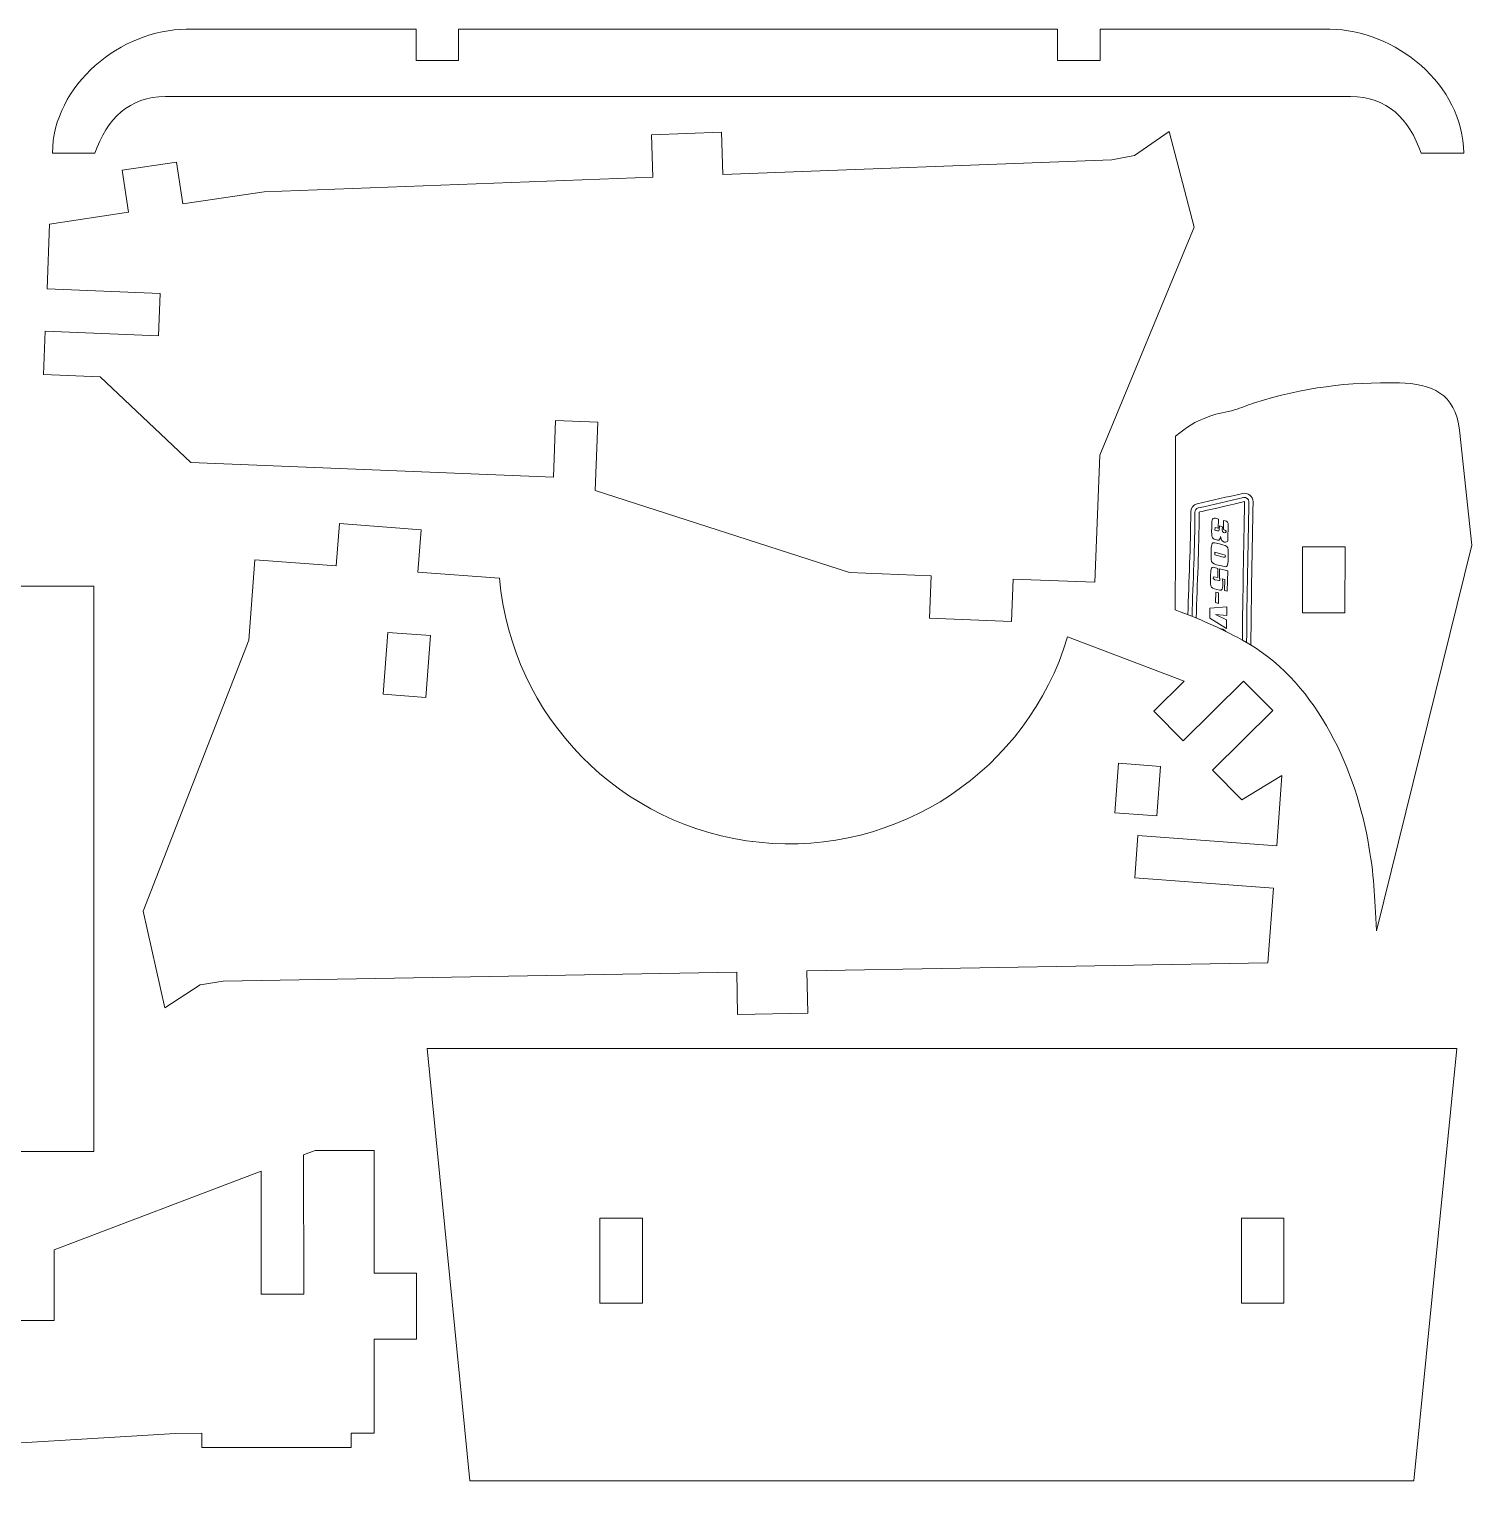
# Model space of a CAD drawing. Header units: centimetres. Extents: x -58.4 to 23.9, y -22.4 to 6.6.
# Drawn here: x -17.25 to -7.04, y -4 to 6.34 of the extents above; entities that cross this region are included whole.
import ezdxf

# ---------------------------------------------------------------- set-up
doc = ezdxf.new("R2010")
doc.units = ezdxf.units.CM
doc.header["$MEASUREMENT"] = 0
doc.layers.add('Camada 1', color=7, linetype='Continuous')

msp = doc.modelspace()

# ---------------------------------------------------------------- linework, layer by layer
at = {"layer": 'Camada 1', "lineweight": 9}
for points, knots in [([(-16.28541, 5.86605), (-16.54279, 5.86605), (-16.70058, 5.7065), (-16.78566, 5.46355), (-16.78566, 5.46355), (-16.78566, 5.46355), (-17.08563, 5.46355), (-17.08563, 5.46355), (-17.08563, 5.46355), (-17.08563, 5.94881), (-16.59612, 6.34094), (-16.13926, 6.341), (-16.13926, 6.341), (-16.13926, 6.341), (-14.51255, 6.34124), (-14.51255, 6.34124), (-14.51255, 6.34124), (-14.51255, 6.34124), (-14.51255, 6.12126), (-14.51255, 6.12126), (-14.51255, 6.12126), (-14.51255, 6.12126), (-14.2126, 6.12126), (-14.2126, 6.12126), (-14.2126, 6.12126), (-14.2126, 6.12126), (-14.21263, 6.34124), (-14.21263, 6.34124), (-14.21263, 6.34124), (-14.21263, 6.34124), (-9.97481, 6.34124), (-9.97481, 6.34124), (-9.97481, 6.34124), (-9.97481, 6.34124), (-9.97484, 6.12126), (-9.97484, 6.12126), (-9.97484, 6.12126), (-9.97484, 6.12126), (-9.67489, 6.12126), (-9.67489, 6.12126), (-9.67489, 6.12126), (-9.67489, 6.12126), (-9.67489, 6.34124), (-9.67489, 6.34124), (-9.67489, 6.34124), (-9.67489, 6.34124), (-8.04818, 6.341), (-8.04818, 6.341), (-8.04818, 6.341), (-7.59132, 6.34094), (-7.10181, 5.94881), (-7.10181, 5.46355), (-7.10181, 5.46355), (-7.10181, 5.46355), (-7.40178, 5.46355), (-7.40178, 5.46355), (-7.40178, 5.46355), (-7.48686, 5.7065), (-7.64465, 5.86605), (-7.90203, 5.86605), (-7.90203, 5.86605), (-7.90203, 5.86605), (-16.28541, 5.86605), (-16.28541, 5.86605)], [0, 0, 0, 0, 0.05882353, 0.05882353, 0.05882353, 0.05882353, 0.11764706, 0.11764706, 0.11764706, 0.11764706, 0.17647059, 0.17647059, 0.17647059, 0.17647059, 0.23529412, 0.23529412, 0.23529412, 0.23529412, 0.29411765, 0.29411765, 0.29411765, 0.29411765, 0.35294118, 0.35294118, 0.35294118, 0.35294118, 0.41176471, 0.41176471, 0.41176471, 0.41176471, 0.47058824, 0.47058824, 0.47058824, 0.47058824, 0.52941176, 0.52941176, 0.52941176, 0.52941176, 0.58823529, 0.58823529, 0.58823529, 0.58823529, 0.64705882, 0.64705882, 0.64705882, 0.64705882, 0.70588235, 0.70588235, 0.70588235, 0.70588235, 0.76470588, 0.76470588, 0.76470588, 0.76470588, 0.82352941, 0.82352941, 0.82352941, 0.82352941, 0.88235294, 0.88235294, 0.88235294, 0.88235294, 1, 1, 1, 1]), ([(-9.59237, 5.41643), (-9.59237, 5.41643), (-12.34227, 5.31356), (-12.34227, 5.31356), (-12.34227, 5.31356), (-12.34227, 5.31356), (-12.35348, 5.61332), (-12.35348, 5.61332), (-12.35348, 5.61332), (-12.35348, 5.61332), (-12.84886, 5.5948), (-12.84886, 5.5948), (-12.84886, 5.5948), (-12.84886, 5.5948), (-12.83764, 5.29503), (-12.83764, 5.29503), (-12.83764, 5.29503), (-12.83764, 5.29503), (-15.58753, 5.19217), (-15.58753, 5.19217), (-15.58753, 5.19217), (-15.58753, 5.19217), (-16.16395, 5.10518), (-16.16395, 5.10518), (-16.16395, 5.10518), (-16.16395, 5.10518), (-16.20871, 5.40179), (-16.20871, 5.40179), (-16.20871, 5.40179), (-16.20871, 5.40179), (-16.593, 5.34382), (-16.593, 5.34382), (-16.593, 5.34382), (-16.593, 5.34382), (-16.54823, 5.04721), (-16.54823, 5.04721), (-16.54823, 5.04721), (-16.54823, 5.04721), (-17.10647, 4.96297), (-17.10647, 4.96297), (-17.10647, 4.96297), (-17.10647, 4.96297), (-17.12473, 4.50453), (-17.12473, 4.50453), (-17.12473, 4.50453), (-17.12473, 4.50453), (-16.32351, 4.4726), (-16.32351, 4.4726), (-16.32351, 4.4726), (-16.32351, 4.4726), (-16.33545, 4.17293), (-16.33545, 4.17293), (-16.33545, 4.17293), (-16.33545, 4.17293), (-17.13667, 4.20485), (-17.13667, 4.20485), (-17.13667, 4.20485), (-17.13667, 4.20485), (-17.1489, 3.89802), (-17.1489, 3.89802), (-17.1489, 3.89802), (-17.1489, 3.89802), (-16.74947, 3.88212), (-16.74947, 3.88212), (-16.74947, 3.88212), (-16.74947, 3.88212), (-16.10689, 3.27633), (-16.10689, 3.27633), (-16.10689, 3.27633), (-16.10689, 3.27633), (-13.54219, 3.17381), (-13.54219, 3.17381), (-13.54219, 3.17381), (-13.54219, 3.17381), (-13.52669, 3.57345), (-13.52669, 3.57345), (-13.52669, 3.57345), (-13.52669, 3.57345), (-13.22696, 3.5615), (-13.22696, 3.5615), (-13.22696, 3.5615), (-13.22696, 3.5615), (-13.24621, 3.07837), (-13.24621, 3.07837), (-13.24621, 3.07837), (-13.24621, 3.07837), (-11.44699, 2.49828), (-11.44699, 2.49828), (-11.44699, 2.49828), (-11.44699, 2.49828), (-10.86845, 2.47524), (-10.86845, 2.47524), (-10.86845, 2.47524), (-10.86845, 2.47524), (-10.88039, 2.17551), (-10.88039, 2.17551), (-10.88039, 2.17551), (-10.88039, 2.17551), (-10.30185, 2.15246), (-10.30185, 2.15246), (-10.30185, 2.15246), (-10.30185, 2.15246), (-10.28991, 2.45219), (-10.28991, 2.45219), (-10.28991, 2.45219), (-10.28991, 2.45219), (-9.71136, 2.42915), (-9.71136, 2.42915), (-9.71136, 2.42915), (-9.71136, 2.42915), (-9.67554, 3.32835), (-9.67554, 3.32835), (-9.67554, 3.32835), (-9.67554, 3.32835), (-9.0094, 4.9409), (-9.0094, 4.9409), (-9.0094, 4.9409), (-9.0094, 4.9409), (-9.18536, 5.61834), (-9.18536, 5.61834), (-9.18536, 5.61834), (-9.18536, 5.61834), (-9.43173, 5.4472), (-9.43173, 5.4472), (-9.43173, 5.4472), (-9.43173, 5.4472), (-9.59237, 5.41643), (-9.59237, 5.41643)], [0, 0, 0, 0, 0.03030303, 0.03030303, 0.03030303, 0.03030303, 0.06060606, 0.06060606, 0.06060606, 0.06060606, 0.09090909, 0.09090909, 0.09090909, 0.09090909, 0.12121212, 0.12121212, 0.12121212, 0.12121212, 0.15151515, 0.15151515, 0.15151515, 0.15151515, 0.18181818, 0.18181818, 0.18181818, 0.18181818, 0.21212121, 0.21212121, 0.21212121, 0.21212121, 0.24242424, 0.24242424, 0.24242424, 0.24242424, 0.27272727, 0.27272727, 0.27272727, 0.27272727, 0.3030303, 0.3030303, 0.3030303, 0.3030303, 0.33333333, 0.33333333, 0.33333333, 0.33333333, 0.36363636, 0.36363636, 0.36363636, 0.36363636, 0.39393939, 0.39393939, 0.39393939, 0.39393939, 0.42424242, 0.42424242, 0.42424242, 0.42424242, 0.45454545, 0.45454545, 0.45454545, 0.45454545, 0.48484848, 0.48484848, 0.48484848, 0.48484848, 0.51515152, 0.51515152, 0.51515152, 0.51515152, 0.54545455, 0.54545455, 0.54545455, 0.54545455, 0.57575758, 0.57575758, 0.57575758, 0.57575758, 0.60606061, 0.60606061, 0.60606061, 0.60606061, 0.63636364, 0.63636364, 0.63636364, 0.63636364, 0.66666667, 0.66666667, 0.66666667, 0.66666667, 0.6969697, 0.6969697, 0.6969697, 0.6969697, 0.72727273, 0.72727273, 0.72727273, 0.72727273, 0.75757576, 0.75757576, 0.75757576, 0.75757576, 0.78787879, 0.78787879, 0.78787879, 0.78787879, 0.81818182, 0.81818182, 0.81818182, 0.81818182, 0.84848485, 0.84848485, 0.84848485, 0.84848485, 0.87878788, 0.87878788, 0.87878788, 0.87878788, 0.90909091, 0.90909091, 0.90909091, 0.90909091, 0.93939394, 0.93939394, 0.93939394, 0.93939394, 1, 1, 1, 1]), ([(-9.14137, 2.64535), (-9.14137, 2.64535), (-9.14086, 3.46382), (-9.14086, 3.46382), (-9.14086, 3.46382), (-9.05506, 3.5296), (-9.01388, 3.56193), (-8.89869, 3.60453), (-8.89869, 3.60453), (-8.84213, 3.62545), (-8.78119, 3.63207), (-8.72336, 3.64912), (-8.72336, 3.64912), (-8.6758, 3.66315), (-8.63, 3.68268), (-8.58276, 3.69772), (-8.58276, 3.69772), (-8.23664, 3.80794), (-7.91812, 3.84733), (-7.55619, 3.83956), (-7.55619, 3.83956), (-7.33319, 3.83478), (-7.15853, 3.76437), (-7.13098, 3.50435), (-7.13098, 3.50435), (-7.13098, 3.50435), (-7.04496, 2.69258), (-7.04496, 2.69258), (-7.04496, 2.69258), (-7.04496, 2.69258), (-7.71916, -0.03573), (-7.71916, -0.03573), (-7.71916, -0.03573), (-7.73271, 0.21607), (-7.73321, 0.34807), (-7.78078, 0.60664), (-7.78078, 0.60664), (-7.87981, 1.145), (-8.16387, 1.74969), (-8.66758, 2.02029), (-8.66758, 2.02029), (-8.8435, 2.11477), (-8.95511, 2.1633), (-9.14248, 2.23391), (-9.14248, 2.23391), (-9.14248, 2.23391), (-9.14137, 2.64535), (-9.14137, 2.64535)], [0, 0, 0, 0, 0.07692308, 0.07692308, 0.07692308, 0.07692308, 0.15384615, 0.15384615, 0.15384615, 0.15384615, 0.23076923, 0.23076923, 0.23076923, 0.23076923, 0.30769231, 0.30769231, 0.30769231, 0.30769231, 0.38461538, 0.38461538, 0.38461538, 0.38461538, 0.46153846, 0.46153846, 0.46153846, 0.46153846, 0.53846154, 0.53846154, 0.53846154, 0.53846154, 0.61538462, 0.61538462, 0.61538462, 0.61538462, 0.69230769, 0.69230769, 0.69230769, 0.69230769, 0.76923077, 0.76923077, 0.76923077, 0.76923077, 0.84615385, 0.84615385, 0.84615385, 0.84615385, 1, 1, 1, 1]), ([(-9.90387, 2.04314), (-10.18831, 1.09826), (-11.10363, 0.48845), (-12.08517, 0.58992), (-12.08517, 0.58992), (-13.06671, 0.69137), (-13.83794, 1.47551), (-13.92309, 2.45859), (-13.92309, 2.45859), (-13.92309, 2.45859), (-14.50047, 2.50181), (-14.50047, 2.50181), (-14.50047, 2.50181), (-14.50047, 2.50181), (-14.47808, 2.80093), (-14.47808, 2.80093), (-14.47808, 2.80093), (-14.47808, 2.80093), (-15.05548, 2.84416), (-15.05548, 2.84416), (-15.05548, 2.84416), (-15.05548, 2.84416), (-15.07788, 2.54502), (-15.07788, 2.54502), (-15.07788, 2.54502), (-15.07788, 2.54502), (-15.65527, 2.58824), (-15.65527, 2.58824), (-15.65527, 2.58824), (-15.65527, 2.58824), (-15.69784, 2.01958), (-15.69784, 2.01958), (-15.69784, 2.01958), (-15.69784, 2.01958), (-16.44446, 0.10252), (-16.44446, 0.10252), (-16.44446, 0.10252), (-16.44446, 0.10252), (-16.29224, -0.58065), (-16.29224, -0.58065), (-16.29224, -0.58065), (-16.29224, -0.58065), (-16.04007, -0.41821), (-16.04007, -0.41821), (-16.04007, -0.41821), (-16.04007, -0.41821), (-15.87772, -0.39294), (-15.87772, -0.39294), (-15.87772, -0.39294), (-15.87772, -0.39294), (-12.2444, -0.32859), (-12.2444, -0.32859), (-12.2444, -0.32859), (-12.2444, -0.32859), (-12.23909, -0.62851), (-12.23909, -0.62851), (-12.23909, -0.62851), (-12.23909, -0.62851), (-11.74281, -0.61971), (-11.74281, -0.61971), (-11.74281, -0.61971), (-11.74281, -0.61971), (-11.74812, -0.31979), (-11.74812, -0.31979), (-11.74812, -0.31979), (-11.74812, -0.31979), (-8.48689, -0.26202), (-8.48689, -0.26202), (-8.48689, -0.26202), (-8.48689, -0.26202), (-8.44742, 0.26504), (-8.44742, 0.26504), (-8.44742, 0.26504), (-8.44742, 0.26504), (-9.42956, 0.33856), (-9.42956, 0.33856), (-9.42956, 0.33856), (-9.42956, 0.33856), (-9.40717, 0.63768), (-9.40717, 0.63768), (-9.40717, 0.63768), (-9.40717, 0.63768), (-8.42503, 0.56416), (-8.42503, 0.56416), (-8.42503, 0.56416), (-8.42503, 0.56416), (-8.38764, 1.0635), (-8.38764, 1.0635), (-8.38764, 1.0635), (-8.38764, 1.0635), (-8.67216, 0.89054), (-8.67216, 0.89054), (-8.67216, 0.89054), (-8.67216, 0.89054), (-8.87919, 1.09948), (-8.87919, 1.09948), (-8.87919, 1.09948), (-8.87919, 1.09948), (-8.45303, 1.52176), (-8.45303, 1.52176), (-8.45303, 1.52176), (-8.45303, 1.52176), (-8.66006, 1.7307), (-8.66006, 1.7307), (-8.66006, 1.7307), (-8.66006, 1.7307), (-9.08623, 1.30843), (-9.08623, 1.30843), (-9.08623, 1.30843), (-9.08623, 1.30843), (-9.29326, 1.51738), (-9.29326, 1.51738), (-9.29326, 1.51738), (-9.29326, 1.51738), (-9.0787, 1.73037), (-9.0787, 1.73037), (-9.0787, 1.73037), (-9.0787, 1.73037), (-9.90387, 2.04314), (-9.90387, 2.04314)], [0, 0, 0, 0, 0.03225806, 0.03225806, 0.03225806, 0.03225806, 0.06451613, 0.06451613, 0.06451613, 0.06451613, 0.09677419, 0.09677419, 0.09677419, 0.09677419, 0.12903226, 0.12903226, 0.12903226, 0.12903226, 0.16129032, 0.16129032, 0.16129032, 0.16129032, 0.19354839, 0.19354839, 0.19354839, 0.19354839, 0.22580645, 0.22580645, 0.22580645, 0.22580645, 0.25806452, 0.25806452, 0.25806452, 0.25806452, 0.29032258, 0.29032258, 0.29032258, 0.29032258, 0.32258065, 0.32258065, 0.32258065, 0.32258065, 0.35483871, 0.35483871, 0.35483871, 0.35483871, 0.38709677, 0.38709677, 0.38709677, 0.38709677, 0.41935484, 0.41935484, 0.41935484, 0.41935484, 0.4516129, 0.4516129, 0.4516129, 0.4516129, 0.48387097, 0.48387097, 0.48387097, 0.48387097, 0.51612903, 0.51612903, 0.51612903, 0.51612903, 0.5483871, 0.5483871, 0.5483871, 0.5483871, 0.58064516, 0.58064516, 0.58064516, 0.58064516, 0.61290323, 0.61290323, 0.61290323, 0.61290323, 0.64516129, 0.64516129, 0.64516129, 0.64516129, 0.67741935, 0.67741935, 0.67741935, 0.67741935, 0.70967742, 0.70967742, 0.70967742, 0.70967742, 0.74193548, 0.74193548, 0.74193548, 0.74193548, 0.77419355, 0.77419355, 0.77419355, 0.77419355, 0.80645161, 0.80645161, 0.80645161, 0.80645161, 0.83870968, 0.83870968, 0.83870968, 0.83870968, 0.87096774, 0.87096774, 0.87096774, 0.87096774, 0.90322581, 0.90322581, 0.90322581, 0.90322581, 0.93548387, 0.93548387, 0.93548387, 0.93548387, 1, 1, 1, 1]), ([(-7.94169, 2.67889), (-7.94169, 2.67889), (-8.24282, 2.67929), (-8.24282, 2.67929), (-8.24282, 2.67929), (-8.24282, 2.67929), (-8.24342, 2.21267), (-8.24342, 2.21267), (-8.24342, 2.21267), (-8.24342, 2.21267), (-7.9423, 2.21229), (-7.9423, 2.21229), (-7.9423, 2.21229), (-7.9423, 2.21229), (-7.94169, 2.67889), (-7.94169, 2.67889)], [0, 0, 0, 0, 0.2, 0.2, 0.2, 0.2, 0.4, 0.4, 0.4, 0.4, 0.6, 0.6, 0.6, 0.6, 1, 1, 1, 1]), ([(-22.79339, -1.59615), (-22.79339, -1.59615), (-22.79339, 2.40094), (-22.79339, 2.40094), (-22.79339, 2.40094), (-22.79339, 2.40094), (-16.79404, 2.40094), (-16.79404, 2.40094), (-16.79404, 2.40094), (-16.79404, 2.40094), (-16.79404, -1.59615), (-16.79404, -1.59615), (-16.79404, -1.59615), (-16.79404, -1.59615), (-22.79339, -1.59615), (-22.79339, -1.59615)], [0, 0, 0, 0, 0.2, 0.2, 0.2, 0.2, 0.4, 0.4, 0.4, 0.4, 0.6, 0.6, 0.6, 0.6, 1, 1, 1, 1]), ([(-14.44503, 1.61417), (-14.44503, 1.61417), (-14.41226, 2.05199), (-14.41226, 2.05199), (-14.41226, 2.05199), (-14.41226, 2.05199), (-14.71355, 2.07453), (-14.71355, 2.07453), (-14.71355, 2.07453), (-14.71355, 2.07453), (-14.74632, 1.63672), (-14.74632, 1.63672), (-14.74632, 1.63672), (-14.74632, 1.63672), (-14.44503, 1.61417), (-14.44503, 1.61417)], [0, 0, 0, 0, 0.2, 0.2, 0.2, 0.2, 0.4, 0.4, 0.4, 0.4, 0.6, 0.6, 0.6, 0.6, 1, 1, 1, 1]), ([(-9.56968, 0.79884), (-9.56968, 0.79884), (-9.54344, 1.14951), (-9.54344, 1.14951), (-9.54344, 1.14951), (-9.54344, 1.14951), (-9.24604, 1.12725), (-9.24604, 1.12725), (-9.24604, 1.12725), (-9.24604, 1.12725), (-9.27227, 0.77658), (-9.27227, 0.77658), (-9.27227, 0.77658), (-9.27227, 0.77658), (-9.56968, 0.79884), (-9.56968, 0.79884)], [0, 0, 0, 0, 0.2, 0.2, 0.2, 0.2, 0.4, 0.4, 0.4, 0.4, 0.6, 0.6, 0.6, 0.6, 1, 1, 1, 1]), ([(-7.45461, -3.92641), (-7.45461, -3.92641), (-14.13283, -3.92641), (-14.13283, -3.92641), (-14.13283, -3.92641), (-14.13283, -3.92641), (-14.43609, -0.8688), (-14.43609, -0.8688), (-14.43609, -0.8688), (-14.43609, -0.8688), (-7.15135, -0.8688), (-7.15135, -0.8688), (-7.15135, -0.8688), (-7.15135, -0.8688), (-7.45461, -3.92641), (-7.45461, -3.92641)], [0, 0, 0, 0, 0.2, 0.2, 0.2, 0.2, 0.4, 0.4, 0.4, 0.4, 0.6, 0.6, 0.6, 0.6, 1, 1, 1, 1]), ([(-17.37446, -2.29243), (-17.37446, -2.29243), (-18.34508, -2.29297), (-18.34508, -2.29297), (-18.34508, -2.29297), (-18.34508, -2.29297), (-18.34508, -2.91796), (-18.34508, -2.91796), (-18.34508, -2.91796), (-18.34508, -2.91796), (-18.64505, -2.91796), (-18.64505, -2.91796), (-18.64505, -2.91796), (-18.64505, -2.91796), (-18.64505, -2.29314), (-18.64505, -2.29314), (-18.64505, -2.29314), (-18.64505, -2.29314), (-20.34238, -2.29314), (-20.34238, -2.29314), (-20.34238, -2.29314), (-20.34238, -2.29314), (-20.34238, -2.91796), (-20.34238, -2.91796), (-20.34238, -2.91796), (-20.34238, -2.91796), (-20.64234, -2.91796), (-20.64234, -2.91796), (-20.64234, -2.91796), (-20.64234, -2.91796), (-20.64234, -2.29297), (-20.64234, -2.29297), (-20.64234, -2.29297), (-20.64234, -2.29297), (-21.61295, -2.29243), (-21.61295, -2.29243), (-21.61295, -2.29243), (-21.61295, -2.29243), (-21.61318, -2.7924), (-21.61318, -2.7924), (-21.61318, -2.7924), (-21.61318, -2.7924), (-21.91314, -2.79225), (-21.91314, -2.79225), (-21.91314, -2.79225), (-21.91314, -2.79225), (-21.9129, -2.29243), (-21.9129, -2.29243), (-21.9129, -2.29243), (-21.9129, -2.29243), (-23.37858, -1.73588), (-23.37858, -1.73588), (-23.37858, -1.73588), (-23.37858, -1.73588), (-23.37857, -2.60597), (-23.37857, -2.60597), (-23.37857, -2.60597), (-23.37857, -2.60597), (-23.67853, -2.60597), (-23.67853, -2.60597), (-23.67853, -2.60597), (-23.67853, -2.60597), (-23.67854, -1.62196), (-23.67854, -1.62196), (-23.67854, -1.62196), (-23.67854, -1.62196), (-23.7593, -1.59129), (-23.7593, -1.59129), (-23.7593, -1.59129), (-23.7593, -1.59129), (-24.17751, -1.59106), (-24.17751, -1.59106), (-24.17751, -1.59106), (-24.17751, -1.59106), (-24.17751, -2.45764), (-24.17751, -2.45764), (-24.17751, -2.45764), (-24.17751, -2.45764), (-24.47747, -2.45764), (-24.47747, -2.45764), (-24.47747, -2.45764), (-24.47747, -2.45764), (-24.47747, -2.92427), (-24.47747, -2.92427), (-24.47747, -2.92427), (-24.47747, -2.92427), (-24.1775, -2.92427), (-24.1775, -2.92427), (-24.1775, -2.92427), (-24.1775, -2.92427), (-24.1775, -3.59088), (-24.1775, -3.59088), (-24.1775, -3.59088), (-24.1775, -3.59088), (-24.01408, -3.59092), (-24.01408, -3.59092), (-24.01408, -3.59092), (-24.01408, -3.59092), (-24.01408, -3.69093), (-24.01408, -3.69093), (-24.01408, -3.69093), (-24.01408, -3.69093), (-22.95801, -3.6909), (-22.95801, -3.6909), (-22.95801, -3.6909), (-22.95801, -3.6909), (-22.95801, -3.59088), (-22.95801, -3.59088), (-22.95801, -3.59088), (-22.95801, -3.59088), (-22.77213, -3.59166), (-22.77213, -3.59166), (-22.77213, -3.59166), (-22.77213, -3.59166), (-21.36292, -3.67646), (-21.36292, -3.67646), (-21.36292, -3.67646), (-21.36292, -3.67646), (-21.38093, -3.9759), (-21.38093, -3.9759), (-21.38093, -3.9759), (-21.38093, -3.9759), (-20.9112, -4.00415), (-20.9112, -4.00415), (-20.9112, -4.00415), (-20.9112, -4.00415), (-20.89319, -3.70474), (-20.89319, -3.70474), (-20.89319, -3.70474), (-20.89319, -3.70474), (-19.73349, -3.77451), (-19.73349, -3.77451), (-19.73349, -3.77451), (-19.73349, -3.77451), (-19.73368, -3.89176), (-19.73368, -3.89176), (-19.73368, -3.89176), (-19.73368, -3.89176), (-19.25411, -3.89176), (-19.25411, -3.89176), (-19.25411, -3.89176), (-19.25411, -3.89176), (-19.25392, -3.77451), (-19.25392, -3.77451), (-19.25392, -3.77451), (-19.25392, -3.77451), (-18.09423, -3.70474), (-18.09423, -3.70474), (-18.09423, -3.70474), (-18.09423, -3.70474), (-18.0762, -4.00415), (-18.0762, -4.00415), (-18.0762, -4.00415), (-18.0762, -4.00415), (-17.60648, -3.9759), (-17.60648, -3.9759), (-17.60648, -3.9759), (-17.60648, -3.9759), (-17.6245, -3.67646), (-17.6245, -3.67646), (-17.6245, -3.67646), (-17.6245, -3.67646), (-16.21528, -3.59166), (-16.21528, -3.59166), (-16.21528, -3.59166), (-16.21528, -3.59166), (-16.02938, -3.59088), (-16.02938, -3.59088), (-16.02938, -3.59088), (-16.02938, -3.59088), (-16.02934, -3.6909), (-16.02934, -3.6909), (-16.02934, -3.6909), (-16.02934, -3.6909), (-14.9733, -3.69093), (-14.9733, -3.69093), (-14.9733, -3.69093), (-14.9733, -3.69093), (-14.97333, -3.59092), (-14.97333, -3.59092), (-14.97333, -3.59092), (-14.97333, -3.59092), (-14.80992, -3.59088), (-14.80992, -3.59088), (-14.80992, -3.59088), (-14.80992, -3.59088), (-14.80994, -2.92427), (-14.80994, -2.92427), (-14.80994, -2.92427), (-14.80994, -2.92427), (-14.50997, -2.92427), (-14.50997, -2.92427), (-14.50997, -2.92427), (-14.50997, -2.92427), (-14.50997, -2.45764), (-14.50997, -2.45764), (-14.50997, -2.45764), (-14.50997, -2.45764), (-14.80994, -2.45764), (-14.80994, -2.45764), (-14.80994, -2.45764), (-14.80994, -2.45764), (-14.80994, -1.59106), (-14.80994, -1.59106), (-14.80994, -1.59106), (-14.80994, -1.59106), (-15.22814, -1.59129), (-15.22814, -1.59129), (-15.22814, -1.59129), (-15.22814, -1.59129), (-15.30891, -1.62196), (-15.30891, -1.62196), (-15.30891, -1.62196), (-15.30891, -1.62196), (-15.30888, -2.60597), (-15.30888, -2.60597), (-15.30888, -2.60597), (-15.30888, -2.60597), (-15.60885, -2.60597), (-15.60885, -2.60597), (-15.60885, -2.60597), (-15.60885, -2.60597), (-15.60886, -1.73588), (-15.60886, -1.73588), (-15.60886, -1.73588), (-15.60886, -1.73588), (-17.0745, -2.29243), (-17.0745, -2.29243), (-17.0745, -2.29243), (-17.0745, -2.29243), (-17.0742, -2.79225), (-17.0742, -2.79225), (-17.0742, -2.79225), (-17.0742, -2.79225), (-17.37418, -2.7924), (-17.37418, -2.7924), (-17.37418, -2.7924), (-17.37418, -2.7924), (-17.37446, -2.29243), (-17.37446, -2.29243)], [0, 0, 0, 0, 0.01639344, 0.01639344, 0.01639344, 0.01639344, 0.03278689, 0.03278689, 0.03278689, 0.03278689, 0.04918033, 0.04918033, 0.04918033, 0.04918033, 0.06557377, 0.06557377, 0.06557377, 0.06557377, 0.08196721, 0.08196721, 0.08196721, 0.08196721, 0.09836066, 0.09836066, 0.09836066, 0.09836066, 0.1147541, 0.1147541, 0.1147541, 0.1147541, 0.13114754, 0.13114754, 0.13114754, 0.13114754, 0.14754098, 0.14754098, 0.14754098, 0.14754098, 0.16393443, 0.16393443, 0.16393443, 0.16393443, 0.18032787, 0.18032787, 0.18032787, 0.18032787, 0.19672131, 0.19672131, 0.19672131, 0.19672131, 0.21311475, 0.21311475, 0.21311475, 0.21311475, 0.2295082, 0.2295082, 0.2295082, 0.2295082, 0.24590164, 0.24590164, 0.24590164, 0.24590164, 0.26229508, 0.26229508, 0.26229508, 0.26229508, 0.27868852, 0.27868852, 0.27868852, 0.27868852, 0.29508197, 0.29508197, 0.29508197, 0.29508197, 0.31147541, 0.31147541, 0.31147541, 0.31147541, 0.32786885, 0.32786885, 0.32786885, 0.32786885, 0.3442623, 0.3442623, 0.3442623, 0.3442623, 0.36065574, 0.36065574, 0.36065574, 0.36065574, 0.37704918, 0.37704918, 0.37704918, 0.37704918, 0.39344262, 0.39344262, 0.39344262, 0.39344262, 0.40983607, 0.40983607, 0.40983607, 0.40983607, 0.42622951, 0.42622951, 0.42622951, 0.42622951, 0.44262295, 0.44262295, 0.44262295, 0.44262295, 0.45901639, 0.45901639, 0.45901639, 0.45901639, 0.47540984, 0.47540984, 0.47540984, 0.47540984, 0.49180328, 0.49180328, 0.49180328, 0.49180328, 0.50819672, 0.50819672, 0.50819672, 0.50819672, 0.52459016, 0.52459016, 0.52459016, 0.52459016, 0.54098361, 0.54098361, 0.54098361, 0.54098361, 0.55737705, 0.55737705, 0.55737705, 0.55737705, 0.57377049, 0.57377049, 0.57377049, 0.57377049, 0.59016393, 0.59016393, 0.59016393, 0.59016393, 0.60655738, 0.60655738, 0.60655738, 0.60655738, 0.62295082, 0.62295082, 0.62295082, 0.62295082, 0.63934426, 0.63934426, 0.63934426, 0.63934426, 0.6557377, 0.6557377, 0.6557377, 0.6557377, 0.67213115, 0.67213115, 0.67213115, 0.67213115, 0.68852459, 0.68852459, 0.68852459, 0.68852459, 0.70491803, 0.70491803, 0.70491803, 0.70491803, 0.72131148, 0.72131148, 0.72131148, 0.72131148, 0.73770492, 0.73770492, 0.73770492, 0.73770492, 0.75409836, 0.75409836, 0.75409836, 0.75409836, 0.7704918, 0.7704918, 0.7704918, 0.7704918, 0.78688525, 0.78688525, 0.78688525, 0.78688525, 0.80327869, 0.80327869, 0.80327869, 0.80327869, 0.81967213, 0.81967213, 0.81967213, 0.81967213, 0.83606557, 0.83606557, 0.83606557, 0.83606557, 0.85245902, 0.85245902, 0.85245902, 0.85245902, 0.86885246, 0.86885246, 0.86885246, 0.86885246, 0.8852459, 0.8852459, 0.8852459, 0.8852459, 0.90163934, 0.90163934, 0.90163934, 0.90163934, 0.91803279, 0.91803279, 0.91803279, 0.91803279, 0.93442623, 0.93442623, 0.93442623, 0.93442623, 0.95081967, 0.95081967, 0.95081967, 0.95081967, 0.96721311, 0.96721311, 0.96721311, 0.96721311, 1, 1, 1, 1]), ([(-13.21253, -2.06961), (-13.21253, -2.06961), (-12.91256, -2.06961), (-12.91256, -2.06961), (-12.91256, -2.06961), (-12.91256, -2.06961), (-12.91256, -2.67001), (-12.91256, -2.67001), (-12.91256, -2.67001), (-12.91256, -2.67001), (-13.21253, -2.67001), (-13.21253, -2.67001), (-13.21253, -2.67001), (-13.21253, -2.67001), (-13.21253, -2.06961), (-13.21253, -2.06961)], [0, 0, 0, 0, 0.2, 0.2, 0.2, 0.2, 0.4, 0.4, 0.4, 0.4, 0.6, 0.6, 0.6, 0.6, 1, 1, 1, 1]), ([(-8.3749, -2.06961), (-8.3749, -2.06961), (-8.67486, -2.06961), (-8.67486, -2.06961), (-8.67486, -2.06961), (-8.67486, -2.06961), (-8.67486, -2.67001), (-8.67486, -2.67001), (-8.67486, -2.67001), (-8.67486, -2.67001), (-8.3749, -2.67001), (-8.3749, -2.67001), (-8.3749, -2.67001), (-8.3749, -2.67001), (-8.3749, -2.06961), (-8.3749, -2.06961)], [0, 0, 0, 0, 0.2, 0.2, 0.2, 0.2, 0.4, 0.4, 0.4, 0.4, 0.6, 0.6, 0.6, 0.6, 1, 1, 1, 1])]:
    msp.add_open_spline(points, degree=3, knots=knots, dxfattribs=at)
at = {"layer": 'Camada 1', "color": 140, "lineweight": 9}
for points, knots in [([(-8.60737, 1.98573), (-8.60611, 2.32425), (-8.59707, 2.65502), (-8.59217, 2.99865), (-8.59217, 2.99865), (-8.59161, 3.03744), (-8.62786, 3.0667), (-8.66565, 3.05797), (-8.66565, 3.05797), (-8.77267, 3.0333), (-8.87975, 3.00889), (-8.98671, 2.98397), (-8.98671, 2.98397), (-9.01391, 2.97763), (-9.03301, 2.95364), (-9.03309, 2.92569), (-9.03309, 2.92569), (-9.03375, 2.68165), (-9.04718, 2.4428), (-9.05348, 2.19975)], [0, 0, 0, 0, 0.16666667, 0.16666667, 0.16666667, 0.16666667, 0.33333333, 0.33333333, 0.33333333, 0.33333333, 0.5, 0.5, 0.5, 0.5, 0.66666667, 0.66666667, 0.66666667, 0.66666667, 1, 1, 1, 1]), ([(-9.02358, 2.1879), (-9.01736, 2.4353), (-9.00376, 2.67715), (-9.00309, 2.92563), (-9.00309, 2.92563), (-9.00306, 2.93966), (-8.99355, 2.95158), (-8.9799, 2.95477), (-8.9799, 2.95477), (-8.87297, 2.97967), (-8.7659, 3.00408), (-8.65891, 3.02874), (-8.65891, 3.02874), (-8.63988, 3.03315), (-8.62189, 3.01861), (-8.62216, 2.9991), (-8.62216, 2.9991), (-8.62694, 2.66257), (-8.63609, 2.33617), (-8.63752, 2.00358)], [0, 0, 0, 0, 0.16666667, 0.16666667, 0.16666667, 0.16666667, 0.33333333, 0.33333333, 0.33333333, 0.33333333, 0.5, 0.5, 0.5, 0.5, 0.66666667, 0.66666667, 0.66666667, 0.66666667, 1, 1, 1, 1]), ([(-8.66758, 2.02028), (-8.66598, 2.34171), (-8.65708, 2.65972), (-8.65216, 2.99954), (-8.65216, 2.99954), (-8.86611, 2.95022), (-8.97309, 2.92555), (-8.97309, 2.92555), (-8.97309, 2.92555), (-8.97383, 2.65183), (-8.98786, 2.42538), (-8.99388, 2.17587)], [0, 0, 0, 0, 0.25, 0.25, 0.25, 0.25, 0.5, 0.5, 0.5, 0.5, 1, 1, 1, 1]), ([(-8.85823, 2.88226), (-8.88473, 2.88922), (-8.88374, 2.86314), (-8.88484, 2.81397), (-8.88484, 2.81397), (-8.88654, 2.73744), (-8.88403, 2.73845), (-8.84477, 2.72812), (-8.84477, 2.72812), (-8.82841, 2.72381), (-8.82529, 2.73254), (-8.8219, 2.75255), (-8.8219, 2.75255), (-8.81594, 2.7015), (-8.77455, 2.7108), (-8.77033, 2.72137), (-8.77033, 2.72137), (-8.77033, 2.72137), (-8.76731, 2.84529), (-8.76731, 2.84529), (-8.76731, 2.84529), (-8.77168, 2.86124), (-8.78574, 2.86315), (-8.80023, 2.86694), (-8.80023, 2.86694), (-8.80023, 2.86694), (-8.80171, 2.8016), (-8.80171, 2.8016), (-8.80171, 2.8016), (-8.7537, 2.78898), (-8.81075, 2.76002), (-8.80986, 2.79963), (-8.80986, 2.79963), (-8.80986, 2.79963), (-8.80934, 2.82249), (-8.80934, 2.82249), (-8.80934, 2.82249), (-8.80934, 2.82249), (-8.83074, 2.82812), (-8.83074, 2.82812), (-8.83074, 2.82812), (-8.83168, 2.78434), (-8.82888, 2.78954), (-8.86161, 2.79831), (-8.86161, 2.79831), (-8.86161, 2.79831), (-8.85913, 2.81674), (-8.85913, 2.81674), (-8.85913, 2.81674), (-8.85913, 2.81674), (-8.83833, 2.81126), (-8.83833, 2.81126), (-8.83833, 2.81126), (-8.83833, 2.81126), (-8.83687, 2.87662), (-8.83687, 2.87662), (-8.83687, 2.87662), (-8.83687, 2.87662), (-8.85823, 2.88226), (-8.85823, 2.88226)], [0, 0, 0, 0, 0.0625, 0.0625, 0.0625, 0.0625, 0.125, 0.125, 0.125, 0.125, 0.1875, 0.1875, 0.1875, 0.1875, 0.25, 0.25, 0.25, 0.25, 0.3125, 0.3125, 0.3125, 0.3125, 0.375, 0.375, 0.375, 0.375, 0.4375, 0.4375, 0.4375, 0.4375, 0.5, 0.5, 0.5, 0.5, 0.5625, 0.5625, 0.5625, 0.5625, 0.625, 0.625, 0.625, 0.625, 0.6875, 0.6875, 0.6875, 0.6875, 0.75, 0.75, 0.75, 0.75, 0.8125, 0.8125, 0.8125, 0.8125, 0.875, 0.875, 0.875, 0.875, 1, 1, 1, 1]), ([(-8.86213, 2.70825), (-8.88866, 2.71526), (-8.88762, 2.68906), (-8.88872, 2.63997), (-8.88872, 2.63997), (-8.89073, 2.55014), (-8.89163, 2.56547), (-8.79507, 2.53999), (-8.79507, 2.53999), (-8.76853, 2.53297), (-8.76954, 2.56001), (-8.76845, 2.60865), (-8.76845, 2.60865), (-8.76643, 2.69799), (-8.76542, 2.68278), (-8.86213, 2.70825)], [0, 0, 0, 0, 0.2, 0.2, 0.2, 0.2, 0.4, 0.4, 0.4, 0.4, 0.6, 0.6, 0.6, 0.6, 1, 1, 1, 1]), ([(-8.86302, 2.64275), (-8.86302, 2.64275), (-8.86345, 2.62375), (-8.86345, 2.62375), (-8.86345, 2.62375), (-8.80788, 2.60896), (-8.77976, 2.59353), (-8.78905, 2.62083), (-8.78905, 2.62083), (-8.78905, 2.62083), (-8.86302, 2.64275), (-8.86302, 2.64275)], [0, 0, 0, 0, 0.25, 0.25, 0.25, 0.25, 0.5, 0.5, 0.5, 0.5, 1, 1, 1, 1]), ([(-8.86602, 2.53426), (-8.89257, 2.54123), (-8.89151, 2.51509), (-8.89262, 2.46597), (-8.89262, 2.46597), (-8.89454, 2.3806), (-8.8926, 2.39062), (-8.82775, 2.37357), (-8.82775, 2.37357), (-8.79829, 2.36584), (-8.8047, 2.43389), (-8.80993, 2.45373), (-8.80993, 2.45373), (-8.80993, 2.45373), (-8.79178, 2.44893), (-8.79178, 2.44893), (-8.79178, 2.44893), (-8.79178, 2.44893), (-8.79353, 2.37054), (-8.79353, 2.37054), (-8.79353, 2.37054), (-8.79353, 2.37054), (-8.77463, 2.36557), (-8.77463, 2.36557), (-8.77463, 2.36557), (-8.77463, 2.36557), (-8.77143, 2.50931), (-8.77143, 2.50931), (-8.77143, 2.50931), (-8.77143, 2.50931), (-8.82899, 2.52449), (-8.82899, 2.52449), (-8.82899, 2.52449), (-8.82899, 2.52449), (-8.83044, 2.45934), (-8.83044, 2.45934), (-8.83044, 2.45934), (-8.82604, 2.4571), (-8.82405, 2.43832), (-8.83325, 2.44078), (-8.83325, 2.44078), (-8.84201, 2.44312), (-8.88695, 2.44765), (-8.8715, 2.46779), (-8.8715, 2.46779), (-8.8715, 2.46779), (-8.84203, 2.46217), (-8.84203, 2.46217), (-8.84203, 2.46217), (-8.84203, 2.46217), (-8.84056, 2.52753), (-8.84056, 2.52753), (-8.84056, 2.52753), (-8.84056, 2.52753), (-8.86602, 2.53426), (-8.86602, 2.53426)], [0, 0, 0, 0, 0.06666667, 0.06666667, 0.06666667, 0.06666667, 0.13333333, 0.13333333, 0.13333333, 0.13333333, 0.2, 0.2, 0.2, 0.2, 0.26666667, 0.26666667, 0.26666667, 0.26666667, 0.33333333, 0.33333333, 0.33333333, 0.33333333, 0.4, 0.4, 0.4, 0.4, 0.46666667, 0.46666667, 0.46666667, 0.46666667, 0.53333333, 0.53333333, 0.53333333, 0.53333333, 0.6, 0.6, 0.6, 0.6, 0.66666667, 0.66666667, 0.66666667, 0.66666667, 0.73333333, 0.73333333, 0.73333333, 0.73333333, 0.8, 0.8, 0.8, 0.8, 0.86666667, 0.86666667, 0.86666667, 0.86666667, 1, 1, 1, 1]), ([(-8.85718, 2.28542), (-8.85718, 2.28542), (-8.83754, 2.28024), (-8.83754, 2.28024), (-8.83754, 2.28024), (-8.83754, 2.28024), (-8.83586, 2.35509), (-8.83586, 2.35509), (-8.83586, 2.35509), (-8.83586, 2.35509), (-8.85551, 2.36026), (-8.85551, 2.36026), (-8.85551, 2.36026), (-8.85551, 2.36026), (-8.85718, 2.28542), (-8.85718, 2.28542)], [0, 0, 0, 0, 0.2, 0.2, 0.2, 0.2, 0.4, 0.4, 0.4, 0.4, 0.6, 0.6, 0.6, 0.6, 1, 1, 1, 1]), ([(-8.89856, 2.17473), (-8.89856, 2.17473), (-8.78052, 2.10275), (-8.78052, 2.10275), (-8.78052, 2.10275), (-8.78052, 2.10275), (-8.77916, 2.16415), (-8.77916, 2.16415), (-8.77916, 2.16415), (-8.77916, 2.16415), (-8.8579, 2.20024), (-8.8579, 2.20024), (-8.8579, 2.20024), (-8.8579, 2.20024), (-8.77847, 2.19422), (-8.77847, 2.19422), (-8.77847, 2.19422), (-8.77847, 2.19422), (-8.77709, 2.25583), (-8.77709, 2.25583), (-8.77709, 2.25583), (-8.77709, 2.25583), (-8.89694, 2.24694), (-8.89694, 2.24694), (-8.89694, 2.24694), (-8.89694, 2.24694), (-8.89856, 2.17473), (-8.89856, 2.17473)], [0, 0, 0, 0, 0.125, 0.125, 0.125, 0.125, 0.25, 0.25, 0.25, 0.25, 0.375, 0.375, 0.375, 0.375, 0.5, 0.5, 0.5, 0.5, 0.625, 0.625, 0.625, 0.625, 0.75, 0.75, 0.75, 0.75, 1, 1, 1, 1])]:
    msp.add_open_spline(points, degree=3, knots=knots, dxfattribs=at)
msp.add_open_spline([(-8.78543, 2.08149), (-8.79196, 2.09789), (-8.82075, 2.10156), (-8.82455, 2.10067)], degree=3, dxfattribs=at)

doc.saveas('drawing.dxf')
